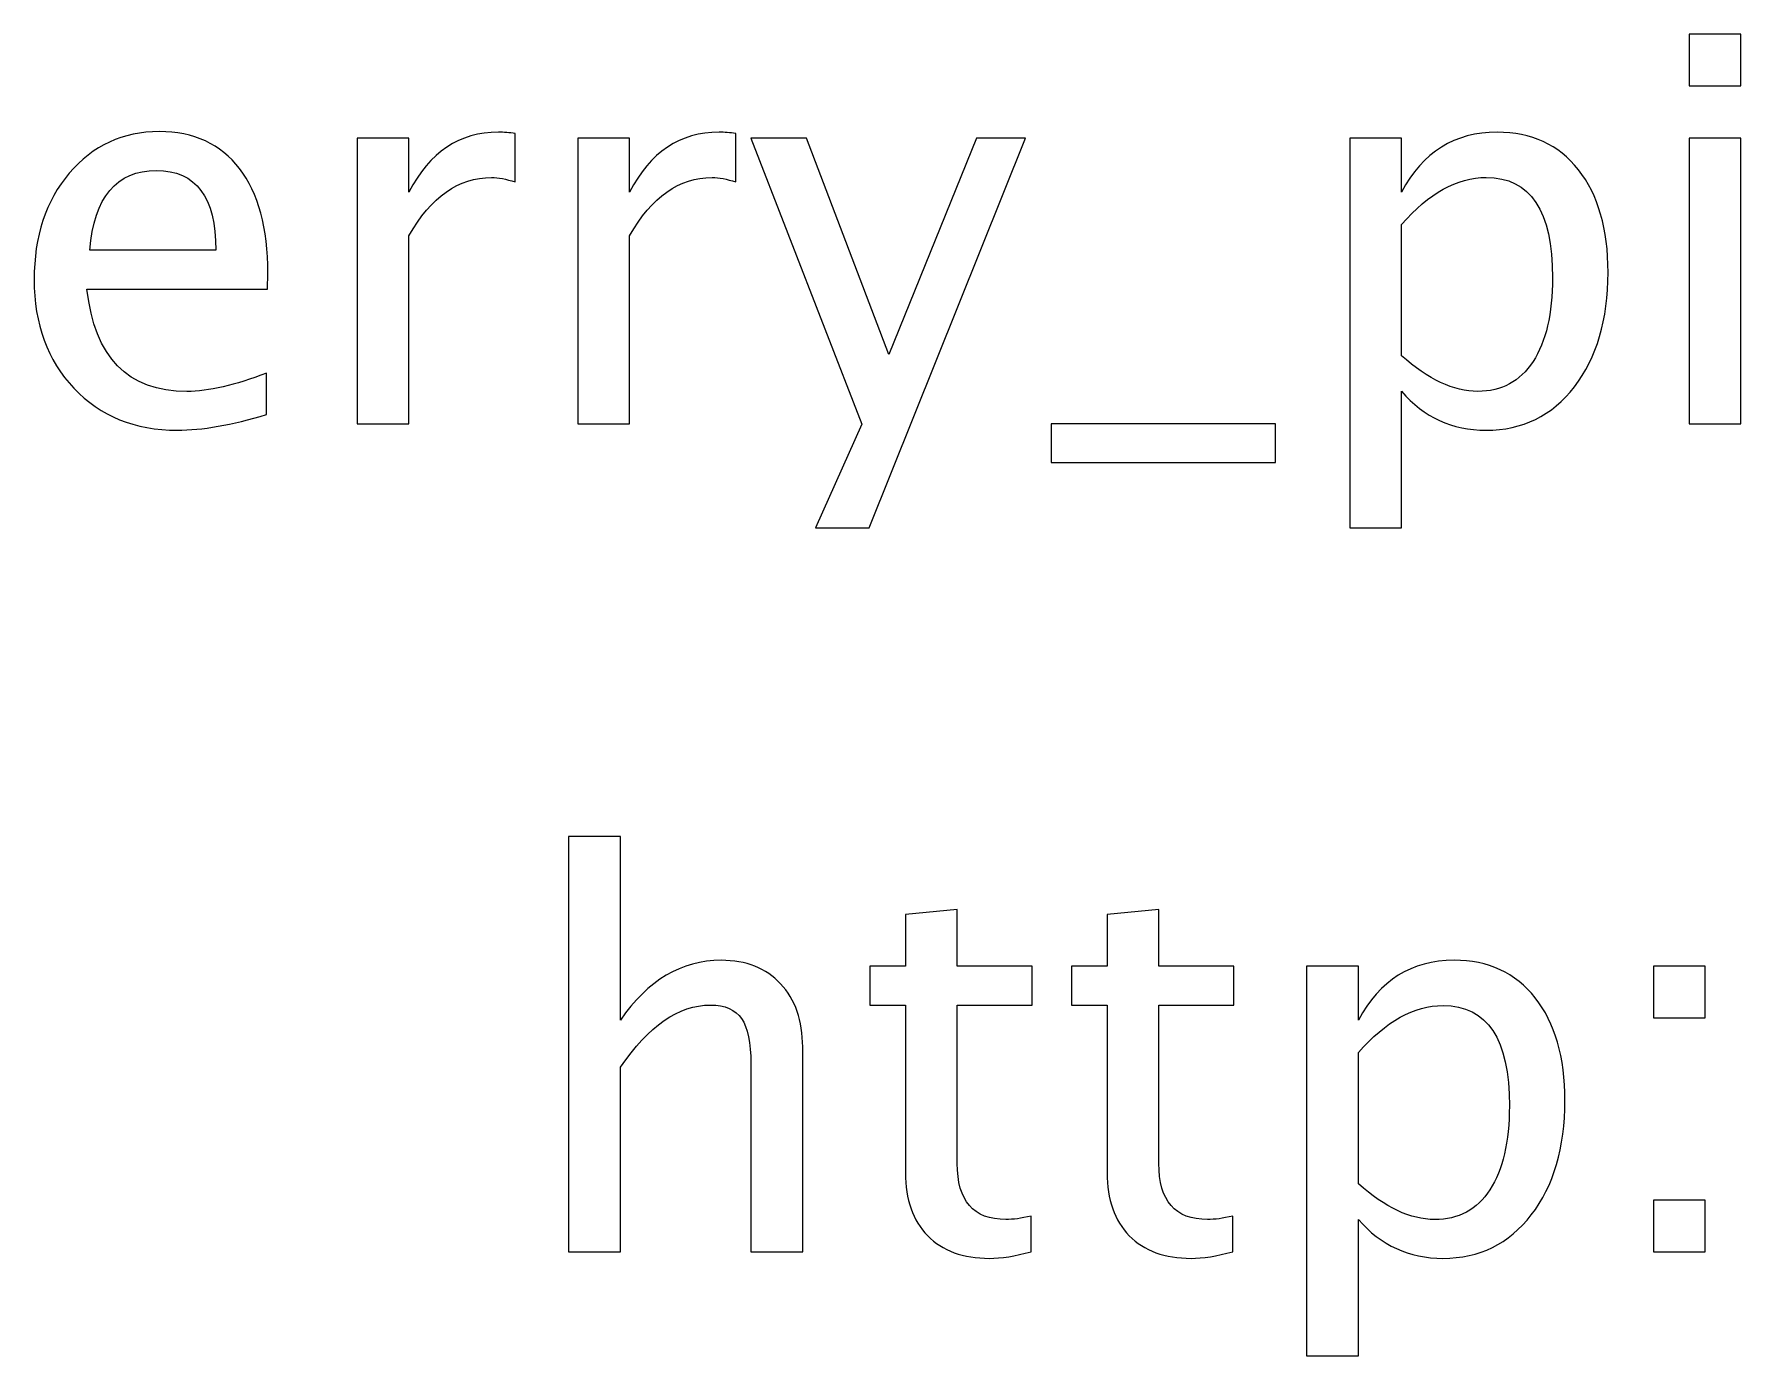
# Model space of a CAD drawing. Header units: centimetres. Extents: x -67 to 67, y -62 to 59.
# Drawn here: x -35.284 to -31.264, y 45.022 to 48.137 of the extents above; entities that cross this region are included whole.
import ezdxf

# ---------------------------------------------------------------- set-up
doc = ezdxf.new("R2010")
doc.units = ezdxf.units.CM
doc.header["$MEASUREMENT"] = 0
doc.layers.add('Layer 1', color=7, linetype='Continuous')

msp = doc.modelspace()

# ---------------------------------------------------------------- linework, layer by layer
at = {"layer": 'Layer 1'}
for points, knots in [([(-31.38621, 48.01516), (-31.38621, 48.01516), (-31.38621, 48.13708), (-31.38621, 48.13708), (-31.38621, 48.13708), (-31.38621, 48.13708), (-31.26429, 48.13708), (-31.26429, 48.13708), (-31.26429, 48.13708), (-31.26429, 48.13708), (-31.26429, 48.01516), (-31.26429, 48.01516), (-31.26429, 48.01516), (-31.26429, 48.01516), (-31.38621, 48.01516), (-31.38621, 48.01516)], [0, 0, 0, 0, 0.2, 0.2, 0.2, 0.2, 0.4, 0.4, 0.4, 0.4, 0.6, 0.6, 0.6, 0.6, 1, 1, 1, 1]), ([(-34.73689, 47.24046), (-34.8188, 47.21591), (-34.88887, 47.20363), (-34.94729, 47.20363), (-34.94729, 47.20363), (-35.04698, 47.20363), (-35.12805, 47.23665), (-35.19049, 47.30248), (-35.19049, 47.30248), (-35.25293, 47.36831), (-35.28426, 47.45361), (-35.28426, 47.5586), (-35.28426, 47.5586), (-35.28426, 47.66041), (-35.25674, 47.74402), (-35.2015, 47.80942), (-35.2015, 47.80942), (-35.14625, 47.87461), (-35.07556, 47.90721), (-34.98941, 47.90721), (-34.98941, 47.90721), (-34.90792, 47.90721), (-34.84484, 47.87821), (-34.80039, 47.82022), (-34.80039, 47.82022), (-34.75594, 47.76222), (-34.73371, 47.68009), (-34.73371, 47.57362), (-34.73371, 47.57362), (-34.73371, 47.57362), (-34.73435, 47.53637), (-34.73435, 47.53637), (-34.73435, 47.53637), (-34.73435, 47.53637), (-35.1598, 47.53637), (-35.1598, 47.53637), (-35.1598, 47.53637), (-35.14202, 47.3755), (-35.06349, 47.29507), (-34.92443, 47.29507), (-34.92443, 47.29507), (-34.87341, 47.29507), (-34.81097, 47.30946), (-34.73689, 47.33825), (-34.73689, 47.33825), (-34.73689, 47.33825), (-34.73689, 47.24046), (-34.73689, 47.24046)], [0, 0, 0, 0, 0.0769231, 0.0769231, 0.0769231, 0.0769231, 0.1538462, 0.1538462, 0.1538462, 0.1538462, 0.2307692, 0.2307692, 0.2307692, 0.2307692, 0.3076923, 0.3076923, 0.3076923, 0.3076923, 0.3846154, 0.3846154, 0.3846154, 0.3846154, 0.4615385, 0.4615385, 0.4615385, 0.4615385, 0.5384615, 0.5384615, 0.5384615, 0.5384615, 0.6153846, 0.6153846, 0.6153846, 0.6153846, 0.6923077, 0.6923077, 0.6923077, 0.6923077, 0.7692308, 0.7692308, 0.7692308, 0.7692308, 0.8461538, 0.8461538, 0.8461538, 0.8461538, 1, 1, 1, 1]), ([(-34.52332, 47.21887), (-34.52332, 47.21887), (-34.52332, 47.89197), (-34.52332, 47.89197), (-34.52332, 47.89197), (-34.52332, 47.89197), (-34.4014, 47.89197), (-34.4014, 47.89197), (-34.4014, 47.89197), (-34.4014, 47.89197), (-34.4014, 47.76476), (-34.4014, 47.76476), (-34.4014, 47.76476), (-34.35293, 47.85895), (-34.28265, 47.90594), (-34.19037, 47.90594), (-34.19037, 47.90594), (-34.17788, 47.90594), (-34.16476, 47.90488), (-34.15121, 47.90277), (-34.15121, 47.90277), (-34.15121, 47.90277), (-34.15121, 47.78868), (-34.15121, 47.78868), (-34.15121, 47.78868), (-34.17238, 47.79566), (-34.191, 47.79926), (-34.20709, 47.79926), (-34.20709, 47.79926), (-34.28456, 47.79926), (-34.34933, 47.75354), (-34.4014, 47.66189), (-34.4014, 47.66189), (-34.4014, 47.66189), (-34.4014, 47.21887), (-34.4014, 47.21887), (-34.4014, 47.21887), (-34.4014, 47.21887), (-34.52332, 47.21887), (-34.52332, 47.21887)], [0, 0, 0, 0, 0.0909091, 0.0909091, 0.0909091, 0.0909091, 0.1818182, 0.1818182, 0.1818182, 0.1818182, 0.2727273, 0.2727273, 0.2727273, 0.2727273, 0.3636364, 0.3636364, 0.3636364, 0.3636364, 0.4545455, 0.4545455, 0.4545455, 0.4545455, 0.5454545, 0.5454545, 0.5454545, 0.5454545, 0.6363636, 0.6363636, 0.6363636, 0.6363636, 0.7272727, 0.7272727, 0.7272727, 0.7272727, 0.8181818, 0.8181818, 0.8181818, 0.8181818, 1, 1, 1, 1]), ([(-34.00368, 47.21887), (-34.00368, 47.21887), (-34.00368, 47.89197), (-34.00368, 47.89197), (-34.00368, 47.89197), (-34.00368, 47.89197), (-33.88176, 47.89197), (-33.88176, 47.89197), (-33.88176, 47.89197), (-33.88176, 47.89197), (-33.88176, 47.76476), (-33.88176, 47.76476), (-33.88176, 47.76476), (-33.83329, 47.85895), (-33.76301, 47.90594), (-33.67073, 47.90594), (-33.67073, 47.90594), (-33.65824, 47.90594), (-33.64512, 47.90488), (-33.63157, 47.90277), (-33.63157, 47.90277), (-33.63157, 47.90277), (-33.63157, 47.78868), (-33.63157, 47.78868), (-33.63157, 47.78868), (-33.65274, 47.79566), (-33.67136, 47.79926), (-33.68745, 47.79926), (-33.68745, 47.79926), (-33.76492, 47.79926), (-33.82969, 47.75354), (-33.88176, 47.66189), (-33.88176, 47.66189), (-33.88176, 47.66189), (-33.88176, 47.21887), (-33.88176, 47.21887), (-33.88176, 47.21887), (-33.88176, 47.21887), (-34.00368, 47.21887), (-34.00368, 47.21887)], [0, 0, 0, 0, 0.0909091, 0.0909091, 0.0909091, 0.0909091, 0.1818182, 0.1818182, 0.1818182, 0.1818182, 0.2727273, 0.2727273, 0.2727273, 0.2727273, 0.3636364, 0.3636364, 0.3636364, 0.3636364, 0.4545455, 0.4545455, 0.4545455, 0.4545455, 0.5454545, 0.5454545, 0.5454545, 0.5454545, 0.6363636, 0.6363636, 0.6363636, 0.6363636, 0.7272727, 0.7272727, 0.7272727, 0.7272727, 0.8181818, 0.8181818, 0.8181818, 0.8181818, 1, 1, 1, 1]), ([(-33.44425, 46.97376), (-33.44425, 46.97376), (-33.33503, 47.21802), (-33.33503, 47.21802), (-33.33503, 47.21802), (-33.33503, 47.21802), (-33.5958, 47.89197), (-33.5958, 47.89197), (-33.5958, 47.89197), (-33.5958, 47.89197), (-33.46499, 47.89197), (-33.46499, 47.89197), (-33.46499, 47.89197), (-33.46499, 47.89197), (-33.2711, 47.38228), (-33.2711, 47.38228), (-33.2711, 47.38228), (-33.2711, 47.38228), (-33.0643, 47.89197), (-33.0643, 47.89197), (-33.0643, 47.89197), (-33.0643, 47.89197), (-32.94937, 47.89197), (-32.94937, 47.89197), (-32.94937, 47.89197), (-32.94937, 47.89197), (-33.31725, 46.97376), (-33.31725, 46.97376), (-33.31725, 46.97376), (-33.31725, 46.97376), (-33.44425, 46.97376), (-33.44425, 46.97376)], [0, 0, 0, 0, 0.1111111, 0.1111111, 0.1111111, 0.1111111, 0.2222222, 0.2222222, 0.2222222, 0.2222222, 0.3333333, 0.3333333, 0.3333333, 0.3333333, 0.4444444, 0.4444444, 0.4444444, 0.4444444, 0.5555556, 0.5555556, 0.5555556, 0.5555556, 0.6666667, 0.6666667, 0.6666667, 0.6666667, 0.7777778, 0.7777778, 0.7777778, 0.7777778, 1, 1, 1, 1]), ([(-32.18546, 46.97376), (-32.18546, 46.97376), (-32.18546, 47.89197), (-32.18546, 47.89197), (-32.18546, 47.89197), (-32.18546, 47.89197), (-32.06354, 47.89197), (-32.06354, 47.89197), (-32.06354, 47.89197), (-32.06354, 47.89197), (-32.06354, 47.76476), (-32.06354, 47.76476), (-32.06354, 47.76476), (-32.01359, 47.85895), (-31.93844, 47.90594), (-31.83833, 47.90594), (-31.83833, 47.90594), (-31.75726, 47.90594), (-31.69355, 47.87652), (-31.64698, 47.81746), (-31.64698, 47.81746), (-31.60041, 47.75841), (-31.57713, 47.67776), (-31.57713, 47.57553), (-31.57713, 47.57553), (-31.57713, 47.46419), (-31.60359, 47.37423), (-31.65629, 47.30608), (-31.65629, 47.30608), (-31.709, 47.23771), (-31.77842, 47.20363), (-31.86436, 47.20363), (-31.86436, 47.20363), (-31.94416, 47.20363), (-32.01062, 47.23411), (-32.06354, 47.29528), (-32.06354, 47.29528), (-32.06354, 47.29528), (-32.06354, 46.97376), (-32.06354, 46.97376), (-32.06354, 46.97376), (-32.06354, 46.97376), (-32.18546, 46.97376), (-32.18546, 46.97376)], [0, 0, 0, 0, 0.0833333, 0.0833333, 0.0833333, 0.0833333, 0.1666667, 0.1666667, 0.1666667, 0.1666667, 0.25, 0.25, 0.25, 0.25, 0.3333333, 0.3333333, 0.3333333, 0.3333333, 0.4166667, 0.4166667, 0.4166667, 0.4166667, 0.5, 0.5, 0.5, 0.5, 0.5833333, 0.5833333, 0.5833333, 0.5833333, 0.6666667, 0.6666667, 0.6666667, 0.6666667, 0.75, 0.75, 0.75, 0.75, 0.8333333, 0.8333333, 0.8333333, 0.8333333, 1, 1, 1, 1]), ([(-31.38621, 47.21887), (-31.38621, 47.21887), (-31.38621, 47.89197), (-31.38621, 47.89197), (-31.38621, 47.89197), (-31.38621, 47.89197), (-31.26429, 47.89197), (-31.26429, 47.89197), (-31.26429, 47.89197), (-31.26429, 47.89197), (-31.26429, 47.21887), (-31.26429, 47.21887), (-31.26429, 47.21887), (-31.26429, 47.21887), (-31.38621, 47.21887), (-31.38621, 47.21887)], [0, 0, 0, 0, 0.2, 0.2, 0.2, 0.2, 0.4, 0.4, 0.4, 0.4, 0.6, 0.6, 0.6, 0.6, 1, 1, 1, 1]), ([(-35.15345, 47.62781), (-35.15345, 47.62781), (-34.85627, 47.62781), (-34.85627, 47.62781), (-34.85627, 47.62781), (-34.85627, 47.75312), (-34.90305, 47.81577), (-34.99639, 47.81577), (-34.99639, 47.81577), (-35.09037, 47.81577), (-35.14265, 47.75312), (-35.15345, 47.62781)], [0, 0, 0, 0, 0.25, 0.25, 0.25, 0.25, 0.5, 0.5, 0.5, 0.5, 1, 1, 1, 1]), ([(-32.06354, 47.37931), (-32.00067, 47.32322), (-31.94077, 47.29507), (-31.88383, 47.29507), (-31.88383, 47.29507), (-31.82774, 47.29507), (-31.78435, 47.31857), (-31.75387, 47.36534), (-31.75387, 47.36534), (-31.72318, 47.41212), (-31.70794, 47.47795), (-31.70794, 47.56304), (-31.70794, 47.56304), (-31.70794, 47.72052), (-31.76001, 47.79926), (-31.86415, 47.79926), (-31.86415, 47.79926), (-31.93231, 47.79926), (-31.99877, 47.76243), (-32.06354, 47.68856), (-32.06354, 47.68856), (-32.06354, 47.68856), (-32.06354, 47.37931), (-32.06354, 47.37931)], [0, 0, 0, 0, 0.1428571, 0.1428571, 0.1428571, 0.1428571, 0.2857143, 0.2857143, 0.2857143, 0.2857143, 0.4285714, 0.4285714, 0.4285714, 0.4285714, 0.5714286, 0.5714286, 0.5714286, 0.5714286, 0.7142857, 0.7142857, 0.7142857, 0.7142857, 1, 1, 1, 1]), ([(-32.88904, 47.12743), (-32.88904, 47.12743), (-32.88904, 47.21887), (-32.88904, 47.21887), (-32.88904, 47.21887), (-32.88904, 47.21887), (-32.36072, 47.21887), (-32.36072, 47.21887), (-32.36072, 47.21887), (-32.36072, 47.21887), (-32.36072, 47.12743), (-32.36072, 47.12743), (-32.36072, 47.12743), (-32.36072, 47.12743), (-32.88904, 47.12743), (-32.88904, 47.12743)], [0, 0, 0, 0, 0.2, 0.2, 0.2, 0.2, 0.4, 0.4, 0.4, 0.4, 0.6, 0.6, 0.6, 0.6, 1, 1, 1, 1]), ([(-34.02526, 45.2673), (-34.02526, 45.2673), (-34.02526, 46.24647), (-34.02526, 46.24647), (-34.02526, 46.24647), (-34.02526, 46.24647), (-33.90334, 46.24647), (-33.90334, 46.24647), (-33.90334, 46.24647), (-33.90334, 46.24647), (-33.90334, 45.81319), (-33.90334, 45.81319), (-33.90334, 45.81319), (-33.83878, 45.90738), (-33.75962, 45.95437), (-33.66606, 45.95437), (-33.66606, 45.95437), (-33.60722, 45.95437), (-33.56044, 45.93596), (-33.52594, 45.89891), (-33.52594, 45.89891), (-33.49144, 45.86208), (-33.47408, 45.81234), (-33.47408, 45.75011), (-33.47408, 45.75011), (-33.47408, 45.75011), (-33.47408, 45.2673), (-33.47408, 45.2673), (-33.47408, 45.2673), (-33.47408, 45.2673), (-33.596, 45.2673), (-33.596, 45.2673), (-33.596, 45.2673), (-33.596, 45.2673), (-33.596, 45.71032), (-33.596, 45.71032), (-33.596, 45.71032), (-33.596, 45.76027), (-33.60341, 45.79583), (-33.61801, 45.817), (-33.61801, 45.817), (-33.63283, 45.83838), (-33.65717, 45.84896), (-33.69125, 45.84896), (-33.69125, 45.84896), (-33.76618, 45.84896), (-33.83688, 45.80007), (-33.90334, 45.70228), (-33.90334, 45.70228), (-33.90334, 45.70228), (-33.90334, 45.2673), (-33.90334, 45.2673), (-33.90334, 45.2673), (-33.90334, 45.2673), (-34.02526, 45.2673), (-34.02526, 45.2673)], [0, 0, 0, 0, 0.0666667, 0.0666667, 0.0666667, 0.0666667, 0.1333333, 0.1333333, 0.1333333, 0.1333333, 0.2, 0.2, 0.2, 0.2, 0.2666667, 0.2666667, 0.2666667, 0.2666667, 0.3333333, 0.3333333, 0.3333333, 0.3333333, 0.4, 0.4, 0.4, 0.4, 0.4666667, 0.4666667, 0.4666667, 0.4666667, 0.5333333, 0.5333333, 0.5333333, 0.5333333, 0.6, 0.6, 0.6, 0.6, 0.6666667, 0.6666667, 0.6666667, 0.6666667, 0.7333333, 0.7333333, 0.7333333, 0.7333333, 0.8, 0.8, 0.8, 0.8, 0.8666667, 0.8666667, 0.8666667, 0.8666667, 1, 1, 1, 1]), ([(-32.93602, 45.26751), (-32.9737, 45.25714), (-33.0065, 45.25206), (-33.03423, 45.25206), (-33.03423, 45.25206), (-33.09646, 45.25206), (-33.14493, 45.26984), (-33.17965, 45.3054), (-33.17965, 45.3054), (-33.21457, 45.34096), (-33.23193, 45.39028), (-33.23193, 45.45357), (-33.23193, 45.45357), (-33.23193, 45.45357), (-33.23193, 45.84896), (-33.23193, 45.84896), (-33.23193, 45.84896), (-33.23193, 45.84896), (-33.31617, 45.84896), (-33.31617, 45.84896), (-33.31617, 45.84896), (-33.31617, 45.84896), (-33.31617, 45.9404), (-33.31617, 45.9404), (-33.31617, 45.9404), (-33.31617, 45.9404), (-33.23193, 45.9404), (-33.23193, 45.9404), (-33.23193, 45.9404), (-33.23193, 45.9404), (-33.23193, 46.06211), (-33.23193, 46.06211), (-33.23193, 46.06211), (-33.23193, 46.06211), (-33.11001, 46.07375), (-33.11001, 46.07375), (-33.11001, 46.07375), (-33.11001, 46.07375), (-33.11001, 45.9404), (-33.11001, 45.9404), (-33.11001, 45.9404), (-33.11001, 45.9404), (-32.93348, 45.9404), (-32.93348, 45.9404), (-32.93348, 45.9404), (-32.93348, 45.9404), (-32.93348, 45.84896), (-32.93348, 45.84896), (-32.93348, 45.84896), (-32.93348, 45.84896), (-33.11001, 45.84896), (-33.11001, 45.84896), (-33.11001, 45.84896), (-33.11001, 45.84896), (-33.11001, 45.47558), (-33.11001, 45.47558), (-33.11001, 45.47558), (-33.11001, 45.38753), (-33.0717, 45.3435), (-32.99529, 45.3435), (-32.99529, 45.3435), (-32.97899, 45.3435), (-32.9593, 45.34625), (-32.93602, 45.35154), (-32.93602, 45.35154), (-32.93602, 45.35154), (-32.93602, 45.26751), (-32.93602, 45.26751)], [0, 0, 0, 0, 0.0555556, 0.0555556, 0.0555556, 0.0555556, 0.1111111, 0.1111111, 0.1111111, 0.1111111, 0.1666667, 0.1666667, 0.1666667, 0.1666667, 0.2222222, 0.2222222, 0.2222222, 0.2222222, 0.2777778, 0.2777778, 0.2777778, 0.2777778, 0.3333333, 0.3333333, 0.3333333, 0.3333333, 0.3888889, 0.3888889, 0.3888889, 0.3888889, 0.4444444, 0.4444444, 0.4444444, 0.4444444, 0.5, 0.5, 0.5, 0.5, 0.5555556, 0.5555556, 0.5555556, 0.5555556, 0.6111111, 0.6111111, 0.6111111, 0.6111111, 0.6666667, 0.6666667, 0.6666667, 0.6666667, 0.7222222, 0.7222222, 0.7222222, 0.7222222, 0.7777778, 0.7777778, 0.7777778, 0.7777778, 0.8333333, 0.8333333, 0.8333333, 0.8333333, 0.8888889, 0.8888889, 0.8888889, 0.8888889, 1, 1, 1, 1]), ([(-32.46104, 45.26751), (-32.49872, 45.25714), (-32.53152, 45.25206), (-32.55925, 45.25206), (-32.55925, 45.25206), (-32.62148, 45.25206), (-32.66995, 45.26984), (-32.70467, 45.3054), (-32.70467, 45.3054), (-32.73959, 45.34096), (-32.75695, 45.39028), (-32.75695, 45.45357), (-32.75695, 45.45357), (-32.75695, 45.45357), (-32.75695, 45.84896), (-32.75695, 45.84896), (-32.75695, 45.84896), (-32.75695, 45.84896), (-32.84119, 45.84896), (-32.84119, 45.84896), (-32.84119, 45.84896), (-32.84119, 45.84896), (-32.84119, 45.9404), (-32.84119, 45.9404), (-32.84119, 45.9404), (-32.84119, 45.9404), (-32.75695, 45.9404), (-32.75695, 45.9404), (-32.75695, 45.9404), (-32.75695, 45.9404), (-32.75695, 46.06211), (-32.75695, 46.06211), (-32.75695, 46.06211), (-32.75695, 46.06211), (-32.63503, 46.07375), (-32.63503, 46.07375), (-32.63503, 46.07375), (-32.63503, 46.07375), (-32.63503, 45.9404), (-32.63503, 45.9404), (-32.63503, 45.9404), (-32.63503, 45.9404), (-32.4585, 45.9404), (-32.4585, 45.9404), (-32.4585, 45.9404), (-32.4585, 45.9404), (-32.4585, 45.84896), (-32.4585, 45.84896), (-32.4585, 45.84896), (-32.4585, 45.84896), (-32.63503, 45.84896), (-32.63503, 45.84896), (-32.63503, 45.84896), (-32.63503, 45.84896), (-32.63503, 45.47558), (-32.63503, 45.47558), (-32.63503, 45.47558), (-32.63503, 45.38753), (-32.59672, 45.3435), (-32.52031, 45.3435), (-32.52031, 45.3435), (-32.50401, 45.3435), (-32.48432, 45.34625), (-32.46104, 45.35154), (-32.46104, 45.35154), (-32.46104, 45.35154), (-32.46104, 45.26751), (-32.46104, 45.26751)], [0, 0, 0, 0, 0.0555556, 0.0555556, 0.0555556, 0.0555556, 0.1111111, 0.1111111, 0.1111111, 0.1111111, 0.1666667, 0.1666667, 0.1666667, 0.1666667, 0.2222222, 0.2222222, 0.2222222, 0.2222222, 0.2777778, 0.2777778, 0.2777778, 0.2777778, 0.3333333, 0.3333333, 0.3333333, 0.3333333, 0.3888889, 0.3888889, 0.3888889, 0.3888889, 0.4444444, 0.4444444, 0.4444444, 0.4444444, 0.5, 0.5, 0.5, 0.5, 0.5555556, 0.5555556, 0.5555556, 0.5555556, 0.6111111, 0.6111111, 0.6111111, 0.6111111, 0.6666667, 0.6666667, 0.6666667, 0.6666667, 0.7222222, 0.7222222, 0.7222222, 0.7222222, 0.7777778, 0.7777778, 0.7777778, 0.7777778, 0.8333333, 0.8333333, 0.8333333, 0.8333333, 0.8888889, 0.8888889, 0.8888889, 0.8888889, 1, 1, 1, 1]), ([(-32.28705, 45.02219), (-32.28705, 45.02219), (-32.28705, 45.9404), (-32.28705, 45.9404), (-32.28705, 45.9404), (-32.28705, 45.9404), (-32.16513, 45.9404), (-32.16513, 45.9404), (-32.16513, 45.9404), (-32.16513, 45.9404), (-32.16513, 45.81319), (-32.16513, 45.81319), (-32.16513, 45.81319), (-32.11518, 45.90738), (-32.04003, 45.95437), (-31.93992, 45.95437), (-31.93992, 45.95437), (-31.85885, 45.95437), (-31.79514, 45.92495), (-31.74857, 45.86589), (-31.74857, 45.86589), (-31.702, 45.80684), (-31.67872, 45.72619), (-31.67872, 45.62396), (-31.67872, 45.62396), (-31.67872, 45.51262), (-31.70518, 45.42266), (-31.75788, 45.35451), (-31.75788, 45.35451), (-31.81059, 45.28614), (-31.88001, 45.25206), (-31.96595, 45.25206), (-31.96595, 45.25206), (-32.04575, 45.25206), (-32.11221, 45.28254), (-32.16513, 45.34371), (-32.16513, 45.34371), (-32.16513, 45.34371), (-32.16513, 45.02219), (-32.16513, 45.02219), (-32.16513, 45.02219), (-32.16513, 45.02219), (-32.28705, 45.02219), (-32.28705, 45.02219)], [0, 0, 0, 0, 0.0833333, 0.0833333, 0.0833333, 0.0833333, 0.1666667, 0.1666667, 0.1666667, 0.1666667, 0.25, 0.25, 0.25, 0.25, 0.3333333, 0.3333333, 0.3333333, 0.3333333, 0.4166667, 0.4166667, 0.4166667, 0.4166667, 0.5, 0.5, 0.5, 0.5, 0.5833333, 0.5833333, 0.5833333, 0.5833333, 0.6666667, 0.6666667, 0.6666667, 0.6666667, 0.75, 0.75, 0.75, 0.75, 0.8333333, 0.8333333, 0.8333333, 0.8333333, 1, 1, 1, 1]), ([(-31.47002, 45.81848), (-31.47002, 45.81848), (-31.47002, 45.9404), (-31.47002, 45.9404), (-31.47002, 45.9404), (-31.47002, 45.9404), (-31.3481, 45.9404), (-31.3481, 45.9404), (-31.3481, 45.9404), (-31.3481, 45.9404), (-31.3481, 45.81848), (-31.3481, 45.81848), (-31.3481, 45.81848), (-31.3481, 45.81848), (-31.47002, 45.81848), (-31.47002, 45.81848)], [0, 0, 0, 0, 0.2, 0.2, 0.2, 0.2, 0.4, 0.4, 0.4, 0.4, 0.6, 0.6, 0.6, 0.6, 1, 1, 1, 1]), ([(-32.16513, 45.42774), (-32.10226, 45.37165), (-32.04236, 45.3435), (-31.98542, 45.3435), (-31.98542, 45.3435), (-31.92933, 45.3435), (-31.88594, 45.367), (-31.85546, 45.41377), (-31.85546, 45.41377), (-31.82477, 45.46055), (-31.80953, 45.52638), (-31.80953, 45.61147), (-31.80953, 45.61147), (-31.80953, 45.76895), (-31.8616, 45.84769), (-31.96574, 45.84769), (-31.96574, 45.84769), (-32.0339, 45.84769), (-32.10036, 45.81086), (-32.16513, 45.73699), (-32.16513, 45.73699), (-32.16513, 45.73699), (-32.16513, 45.42774), (-32.16513, 45.42774)], [0, 0, 0, 0, 0.1428571, 0.1428571, 0.1428571, 0.1428571, 0.2857143, 0.2857143, 0.2857143, 0.2857143, 0.4285714, 0.4285714, 0.4285714, 0.4285714, 0.5714286, 0.5714286, 0.5714286, 0.5714286, 0.7142857, 0.7142857, 0.7142857, 0.7142857, 1, 1, 1, 1]), ([(-31.47002, 45.2673), (-31.47002, 45.2673), (-31.47002, 45.38922), (-31.47002, 45.38922), (-31.47002, 45.38922), (-31.47002, 45.38922), (-31.3481, 45.38922), (-31.3481, 45.38922), (-31.3481, 45.38922), (-31.3481, 45.38922), (-31.3481, 45.2673), (-31.3481, 45.2673), (-31.3481, 45.2673), (-31.3481, 45.2673), (-31.47002, 45.2673), (-31.47002, 45.2673)], [0, 0, 0, 0, 0.2, 0.2, 0.2, 0.2, 0.4, 0.4, 0.4, 0.4, 0.6, 0.6, 0.6, 0.6, 1, 1, 1, 1])]:
    msp.add_open_spline(points, degree=3, knots=knots, dxfattribs=at)

doc.saveas('drawing.dxf')
